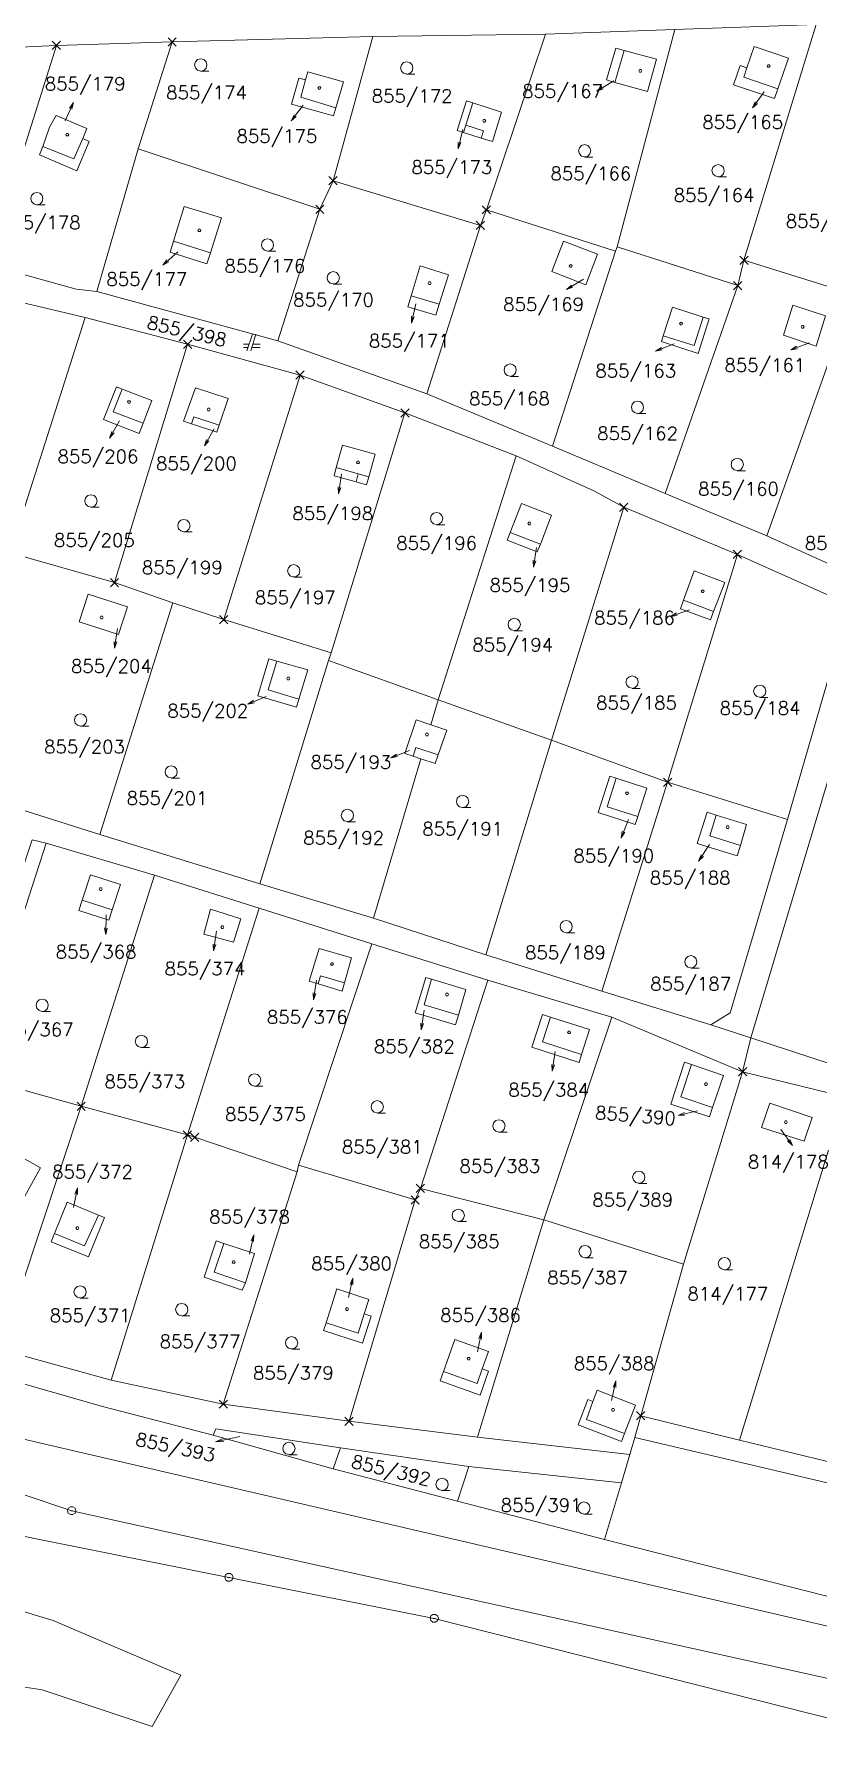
# Model space of a CAD drawing. Extents: x -443817 to 3, y -1171930 to -442383.
# Drawn here: x -441755.4 to -441660.9, y -1171793.8 to -1171588.7 of the extents above; entities that cross this region are included whole.
import ezdxf
from ezdxf.enums import TextEntityAlignment as Align

# ---------------------------------------------------------------- set-up
doc = ezdxf.new("R2010")
doc.units = 0
doc.header["$LTSCALE"] = 0.5
doc.header["$PDMODE"] = 3
doc.header["$PDSIZE"] = 0.5
for name, color, linetype, lineweight in [('KLADPAR', 7, 'Continuous', 0), ('ZAPPAR', 7, 'Continuous', 0), ('ZNACKY', 7, 'Continuous', 0)]:
    doc.layers.add(name, color=color, linetype=linetype, lineweight=lineweight)
doc.styles.add('ROMANS', font='romans.shx', dxfattribs={"height": 0.2})

# ---------------------------------------------------------------- blocks, each defined once
blk = doc.blocks.new('$5')
at = {"color": 0}
blk.add_line((-0.12, 0), (0.12, 0), dxfattribs=at)
at = {"color": 0, "flags": 128}
blk.add_lwpolyline([(0.15, 0.48), (0.4, 0.3), (0.5, 0.01), (0.4, -0.28), (0.15, -0.46), (-0.16, -0.46), (-0.41, -0.28), (-0.51, 0.01), (-0.41, 0.3), (-0.16, 0.48), (0.15, 0.48)], dxfattribs=at)
blk = doc.blocks.new('$30')
at = {"color": 0, "flags": 128}
blk.add_lwpolyline([(0, 0), (-0.38, 0.1), (-0.65, 0.37), (-0.75, 0.74), (-0.65, 1.11), (-0.38, 1.38), (-0.01, 1.48), (0.36, 1.38), (0.63, 1.11), (0.73, 0.73), (0.63, 0.35), (0.36, 0.08), (-0.02, -0.02), (0.98, -0.02)], dxfattribs=at)
blk = doc.blocks.new('$489')
at = {"color": 0}
blk.add_line((-0.2, 2), (0, 3), dxfattribs=at)
at = {"color": 0, "flags": 128}
blk.add_lwpolyline([(0, 0), (0, 3), (0.2, 2)], dxfattribs=at)
blk = doc.blocks.new('$45')
at = {"color": 0, "flags": 128}
blk.add_lwpolyline([(0.09, 0.15), (0.18, 0), (0.09, -0.15), (-0.09, -0.15), (-0.18, 0), (-0.09, 0.15), (0.09, 0.15)], dxfattribs=at)
blk = doc.blocks.new('$432')
at = {"color": 0}
for p, q in [((-0.32, 0.8), (-1, 0.8)), ((-1, 0.4), (-0.46, 0.4)), ((0.1, 2), (-0.6, 0)), ((-0.1, 0), (0.5, 2)), ((0.02, 0.4), (1, 0.4)), ((1, 0.8), (0.14, 0.8))]:
    blk.add_line(p, q, dxfattribs=at)

msp = doc.modelspace()

# ---------------------------------------------------------------- linework, layer by layer
at = {"layer": 'KLADPAR', "color": 7, "linetype": 'Continuous', "flags": 128}
for points in [[(-441678.19, -1171588.13), (-441693.78, -1171588.69), (-441714.59, -1171588.98), (-441738.79, -1171589.63), (-441752.74, -1171590.05), (-441765.02, -1171590.6), (-441770.95, -1171591.36), (-441801.93, -1171596.76), (-441815.35, -1171598.91), (-441823.22, -1171599.63), (-441823.41, -1171600.53), (-441829.9, -1171602.45), (-441846.39, -1171599.61), (-441855.25, -1171599.82), (-441864.28, -1171600.67), (-441883.27, -1171602.44), (-441892.35, -1171603.64), (-441913.75, -1171604.96), (-441913.62, -1171605.86), (-441929.06, -1171602.81)], [(-441468.28, -1171872.9), (-441495.58, -1171862.69), (-441530.71, -1171840.06), (-441536.4, -1171835.19), (-441560.65, -1171814.44), (-441591.09, -1171805.48), (-441627.31, -1171799.61), (-441631.44, -1171798.6), (-441657.95, -1171792.09), (-441707.19, -1171779.61), (-441731.94, -1171774.67), (-441769.82, -1171767.11), (-441797.82, -1171756.9), (-441862.31, -1171737.6), (-441936.68, -1171711.78), (-441953.18, -1171698.93), (-441992.05, -1171680.94), (-442042.77, -1171656.03), (-442067.4, -1171644.19), (-442104.54, -1171626.32), (-442132.37, -1171613.52), (-442138.26, -1171610.29), (-442142.88, -1171613), (-442158.04, -1171605.03)], [(-441761.09, -1171616.43), (-441750.38, -1171619.42), (-441747.86, -1171619.72), (-441726.07, -1171625.66), (-441726.07, -1171625.66), (-441708.1, -1171632.02), (-441692.95, -1171638.33), (-441679.37, -1171644.03), (-441667.12, -1171649.15), (-441652.89, -1171655.56)], [(-441659.16, -1171656.55), (-441670.65, -1171651.38), (-441684.36, -1171645.7), (-441687.96, -1171643.72), (-441697.31, -1171639.5), (-441710.73, -1171634.33), (-441723.38, -1171629.78), (-441736.93, -1171626.06), (-441749.28, -1171622.83), (-441762.01, -1171619.83)], [(-441654.76, -1171662.06), (-441669.03, -1171709.66), (-441673.87, -1171708.08), (-441671.54, -1171706.63), (-441664.63, -1171683.34), (-441657.77, -1171659.74)], [(-441766.97, -1171678.99), (-441747.5, -1171685.15), (-441728.24, -1171691.07), (-441714.53, -1171695.21), (-441700.98, -1171699.63), (-441686.98, -1171704.02), (-441673.87, -1171708.08), (-441669.03, -1171709.66), (-441670.03, -1171713.74), (-441685.8, -1171707.17), (-441700.76, -1171702.68), (-441714.71, -1171698.31), (-441728.32, -1171694.01), (-441740.93, -1171690.03), (-441753.98, -1171686.18), (-441755.68, -1171685.78)], [(-441924.85, -1171696.03), (-441884.01, -1171717.09), (-441839.33, -1171726.05), (-441829.85, -1171728.3), (-441813.31, -1171733.43), (-441805.25, -1171736.01), (-441799.63, -1171737.81), (-441759.97, -1171750.44), (-441747.18, -1171754.06), (-441733.83, -1171757.55), (-441719.38, -1171761.59), (-441704.38, -1171765.49), (-441686.68, -1171770.11), (-441666.68, -1171775.2), (-441635.07, -1171783.23)], [(-441657.72, -1171716.74), (-441670.03, -1171713.74), (-441669.03, -1171709.66), (-441656.9, -1171713.64)], [(-441936.68, -1171711.78), (-441862.31, -1171737.6), (-441797.82, -1171756.9), (-441769.82, -1171767.11), (-441731.94, -1171774.67), (-441707.19, -1171779.61), (-441657.95, -1171792.09), (-441631.44, -1171798.6), (-441623, -1171804.83), (-441567.43, -1171823.83), (-441536.4, -1171835.19), (-441536.4, -1171835.19), (-441530.71, -1171840.06), (-441495.58, -1171862.69), (-441468.28, -1171872.9)], [(-441759.5, -1171747.22), (-441746.16, -1171750.91), (-441732.63, -1171753.8), (-441717.47, -1171755.85), (-441701.98, -1171757.79), (-441683.61, -1171759.87), (-441684.64, -1171763.26), (-441703.05, -1171761.3), (-441718.5, -1171759.07), (-441733.51, -1171756.78), (-441733.83, -1171757.55), (-441747.18, -1171754.06), (-441759.97, -1171750.44)], [(-441618.16, -1171773.15), (-441666.11, -1171761.81), (-441683.03, -1171757.8), (-441682.3, -1171755.2), (-441670.39, -1171758.12), (-441658.47, -1171761.04)], [(-441666.68, -1171775.2), (-441686.68, -1171770.11), (-441685.24, -1171765.28), (-441684.64, -1171763.26), (-441683.61, -1171759.87), (-441683.03, -1171757.8)], [(-441683.03, -1171757.8), (-441666.11, -1171761.81), (-441618.16, -1171773.15), (-441585.57, -1171779.21), (-441587.75, -1171786.53), (-441588.57, -1171789.37), (-441591, -1171791.54), (-441635.07, -1171783.23), (-441666.68, -1171775.2)]]:
    msp.add_lwpolyline(points, dxfattribs=at)
for points in [[(-441678.19, -1171588.13), (-441685.15, -1171614.32), (-441685.36, -1171614.84), (-441700.91, -1171609.86), (-441693.78, -1171588.69), (-441678.19, -1171588.13)], [(-441661.17, -1171587.52), (-441669.88, -1171615.94), (-441670.61, -1171618.99), (-441685.15, -1171614.32), (-441678.19, -1171588.13), (-441661.17, -1171587.52)], [(-441646.81, -1171587.43), (-441650.27, -1171598.3), (-441656.76, -1171620.02), (-441669.88, -1171615.94), (-441661.17, -1171587.52), (-441646.81, -1171587.43)], [(-441752.74, -1171590.05), (-441761.09, -1171616.43), (-441776.47, -1171610.99), (-441770.95, -1171591.36), (-441765.02, -1171590.6), (-441752.74, -1171590.05)], [(-441738.79, -1171589.63), (-441742.88, -1171602.51), (-441747.86, -1171619.72), (-441750.38, -1171619.42), (-441761.09, -1171616.43), (-441752.74, -1171590.05), (-441738.79, -1171589.63)], [(-441719.4, -1171606.35), (-441720.99, -1171609.8), (-441742.88, -1171602.51), (-441738.79, -1171589.63), (-441714.59, -1171588.98), (-441719.4, -1171606.35)], [(-441700.91, -1171609.86), (-441701.64, -1171611.74), (-441719.4, -1171606.35), (-441714.59, -1171588.98), (-441693.78, -1171588.69), (-441700.91, -1171609.86)], [(-441681.5, -1171595.6), (-441680.4, -1171591.69), (-441684.32, -1171590.66), (-441685.33, -1171590.37), (-441686.45, -1171594.2), (-441685.45, -1171594.5), (-441681.5, -1171595.6)], [(-441680.4, -1171591.69), (-441681.5, -1171595.6), (-441685.45, -1171594.5), (-441686.45, -1171594.2), (-441685.33, -1171590.37), (-441684.32, -1171590.66), (-441680.4, -1171591.69)], [(-441666.18, -1171596.46), (-441665.78, -1171595.27), (-441664.49, -1171591.58), (-441668.64, -1171590.17), (-441669.51, -1171592.75), (-441670.34, -1171592.47), (-441671.12, -1171594.81), (-441666.18, -1171596.46)], [(-441665.78, -1171595.27), (-441666.18, -1171596.46), (-441671.12, -1171594.81), (-441670.34, -1171592.47), (-441669.51, -1171592.75), (-441668.64, -1171590.17), (-441664.49, -1171591.58), (-441665.78, -1171595.27)], [(-441719.33, -1171598.52), (-441719.06, -1171597.56), (-441718.13, -1171594.44), (-441722.43, -1171593.24), (-441722.7, -1171594.2), (-441723.52, -1171593.98), (-441724.39, -1171597.11), (-441719.33, -1171598.52)], [(-441719.06, -1171597.56), (-441719.33, -1171598.52), (-441724.39, -1171597.11), (-441723.52, -1171593.98), (-441722.7, -1171594.2), (-441722.43, -1171593.24), (-441718.13, -1171594.44), (-441719.06, -1171597.56)], [(-441748.78, -1171601.61), (-441749.57, -1171601.28), (-441749.06, -1171600.07), (-441752.79, -1171598.5), (-441753.58, -1171599.89), (-441754.36, -1171602.23), (-441754.8, -1171603.25), (-441750.27, -1171605.16), (-441748.78, -1171601.61)], [(-441749.57, -1171601.28), (-441748.78, -1171601.61), (-441750.27, -1171605.16), (-441754.8, -1171603.25), (-441754.36, -1171602.23), (-441753.58, -1171599.89), (-441752.79, -1171598.5), (-441749.06, -1171600.07), (-441749.57, -1171601.28)], [(-441701.53, -1171601.21), (-441700.18, -1171601.63), (-441699.08, -1171598.1), (-441702.54, -1171596.97), (-441703.31, -1171596.73), (-441704.43, -1171600.3), (-441703.66, -1171600.54), (-441701.53, -1171601.21)], [(-441700.18, -1171601.63), (-441701.53, -1171601.21), (-441703.66, -1171600.54), (-441704.43, -1171600.3), (-441703.31, -1171596.73), (-441702.54, -1171596.97), (-441699.08, -1171598.1), (-441700.18, -1171601.63)], [(-441701.64, -1171611.74), (-441708.1, -1171632.02), (-441726.07, -1171625.66), (-441720.99, -1171609.8), (-441719.4, -1171606.35), (-441701.64, -1171611.74)], [(-441734.61, -1171616.38), (-441734.17, -1171615.03), (-441732.84, -1171610.84), (-441737.33, -1171609.47), (-441738.61, -1171613.62), (-441739.05, -1171614.97), (-441734.61, -1171616.38)], [(-441734.17, -1171615.03), (-441734.61, -1171616.38), (-441739.05, -1171614.97), (-441738.61, -1171613.62), (-441737.33, -1171609.47), (-441732.84, -1171610.84), (-441734.17, -1171615.03)], [(-441700.91, -1171609.86), (-441685.36, -1171614.84), (-441692.95, -1171638.33), (-441708.1, -1171632.02), (-441701.64, -1171611.74), (-441700.91, -1171609.86)], [(-441670.61, -1171618.99), (-441679.37, -1171644.03), (-441692.95, -1171638.33), (-441685.36, -1171614.84), (-441685.15, -1171614.32), (-441670.61, -1171618.99)], [(-441706.62, -1171621.24), (-441705.49, -1171617.68), (-441708.88, -1171616.63), (-441710, -1171620.24), (-441710.38, -1171621.54), (-441707, -1171622.54), (-441706.62, -1171621.24)], [(-441705.49, -1171617.68), (-441706.62, -1171621.24), (-441707, -1171622.54), (-441710.38, -1171621.54), (-441710, -1171620.24), (-441708.88, -1171616.63), (-441705.49, -1171617.68)], [(-441669.88, -1171615.94), (-441656.76, -1171620.02), (-441667.12, -1171649.15), (-441679.37, -1171644.03), (-441670.61, -1171618.99), (-441669.88, -1171615.94)], [(-441757.72, -1171649.28), (-441758.33, -1171651.18), (-441771.08, -1171647.9), (-441762.01, -1171619.83), (-441749.28, -1171622.83), (-441757.72, -1171649.28)], [(-441736.93, -1171626.06), (-441745.74, -1171654.79), (-441758.33, -1171651.18), (-441757.72, -1171649.28), (-441749.28, -1171622.83), (-441736.93, -1171626.06)], [(-441675.4, -1171627.16), (-441674.07, -1171623.01), (-441674.79, -1171622.79), (-441678.5, -1171621.6), (-441679.59, -1171625.03), (-441679.82, -1171625.74), (-441675.4, -1171627.16)], [(-441674.07, -1171623.01), (-441675.4, -1171627.16), (-441679.82, -1171625.74), (-441679.59, -1171625.03), (-441678.5, -1171621.6), (-441674.79, -1171622.79), (-441674.07, -1171623.01)], [(-441723.38, -1171629.78), (-441732.58, -1171659.24), (-441738.71, -1171657.24), (-441745.74, -1171654.79), (-441736.93, -1171626.06), (-441723.38, -1171629.78)], [(-441742.76, -1171636.8), (-441742.29, -1171635.58), (-441741.23, -1171632.82), (-441744.81, -1171631.46), (-441745.51, -1171631.18), (-441747.05, -1171635.12), (-441742.76, -1171636.8)], [(-441742.29, -1171635.58), (-441742.76, -1171636.8), (-441747.05, -1171635.12), (-441745.51, -1171631.18), (-441744.81, -1171631.46), (-441741.23, -1171632.82), (-441742.29, -1171635.58)], [(-441733.4, -1171636.67), (-441733.12, -1171635.83), (-441732.03, -1171632.58), (-441735.97, -1171631.33), (-441737.41, -1171635.32), (-441736.45, -1171635.64), (-441733.4, -1171636.67)], [(-441733.12, -1171635.83), (-441733.4, -1171636.67), (-441736.45, -1171635.64), (-441737.41, -1171635.32), (-441735.97, -1171631.33), (-441732.03, -1171632.58), (-441733.12, -1171635.83)], [(-441706.71, -1171668.92), (-441719.95, -1171664.18), (-441719.64, -1171663.24), (-441710.73, -1171634.33), (-441697.31, -1171639.5), (-441706.71, -1171668.92)], [(-441715.09, -1171642.03), (-441714.33, -1171639.32), (-441718.25, -1171638.22), (-441719.01, -1171640.93), (-441719.28, -1171641.9), (-441716.62, -1171642.64), (-441715.36, -1171642.99), (-441715.09, -1171642.03)], [(-441714.33, -1171639.32), (-441715.09, -1171642.03), (-441715.36, -1171642.99), (-441716.62, -1171642.64), (-441719.28, -1171641.9), (-441719.01, -1171640.93), (-441718.25, -1171638.22), (-441714.33, -1171639.32)], [(-441684.36, -1171645.7), (-441693.07, -1171673.77), (-441706.71, -1171668.92), (-441697.31, -1171639.5), (-441687.96, -1171643.72), (-441684.36, -1171645.7)], [(-441694.78, -1171651.09), (-441694.41, -1171650.15), (-441693.06, -1171646.67), (-441696.7, -1171645.26), (-441698.03, -1171648.74), (-441698.4, -1171649.68), (-441694.78, -1171651.09)], [(-441694.41, -1171650.15), (-441694.78, -1171651.09), (-441698.4, -1171649.68), (-441698.03, -1171648.74), (-441696.7, -1171645.26), (-441693.06, -1171646.67), (-441694.41, -1171650.15)], [(-441745.74, -1171654.79), (-441738.71, -1171657.24), (-441747.5, -1171685.15), (-441766.97, -1171678.99), (-441758.33, -1171651.18), (-441745.74, -1171654.79)], [(-441679.08, -1171678.85), (-441670.65, -1171651.38), (-441659.16, -1171656.55), (-441657.77, -1171659.74), (-441664.63, -1171683.34), (-441679.08, -1171678.85)], [(-441673.52, -1171658.26), (-441672.18, -1171654.76), (-441675.85, -1171653.37), (-441677.16, -1171656.92), (-441677.53, -1171657.93), (-441673.89, -1171659.27), (-441673.52, -1171658.26)], [(-441672.18, -1171654.76), (-441673.52, -1171658.26), (-441673.89, -1171659.27), (-441677.53, -1171657.93), (-441677.16, -1171656.92), (-441675.85, -1171653.37), (-441672.18, -1171654.76)], [(-441732.58, -1171659.24), (-441719.64, -1171663.24), (-441719.95, -1171664.18), (-441728.24, -1171691.07), (-441747.5, -1171685.15), (-441738.71, -1171657.24), (-441732.58, -1171659.24)], [(-441640.78, -1171664.67), (-441656.9, -1171713.64), (-441669.03, -1171709.66), (-441654.76, -1171662.06), (-441653.74, -1171658.67), (-441640.78, -1171664.67)], [(-441723.52, -1171668.84), (-441722.42, -1171665.3), (-441726.18, -1171664.26), (-441727.14, -1171663.98), (-441728.46, -1171668.43), (-441723.81, -1171669.81), (-441723.52, -1171668.84)], [(-441722.42, -1171665.3), (-441723.52, -1171668.84), (-441723.81, -1171669.81), (-441728.46, -1171668.43), (-441727.14, -1171663.98), (-441726.18, -1171664.26), (-441722.42, -1171665.3)], [(-441706.71, -1171668.92), (-441707.6, -1171671.92), (-441709.36, -1171671.32), (-441710.75, -1171675.39), (-441709.75, -1171675.72), (-441708.82, -1171676.02), (-441714.53, -1171695.21), (-441728.24, -1171691.07), (-441719.95, -1171664.18), (-441706.71, -1171668.92)], [(-441693.07, -1171673.77), (-441700.98, -1171699.63), (-441714.53, -1171695.21), (-441708.82, -1171676.02), (-441707.08, -1171676.58), (-441706.71, -1171675.54), (-441705.67, -1171672.58), (-441707.6, -1171671.92), (-441706.71, -1171668.92), (-441693.07, -1171673.77)], [(-441707.6, -1171671.92), (-441705.67, -1171672.58), (-441706.71, -1171675.54), (-441707.08, -1171676.58), (-441708.82, -1171676.02), (-441709.75, -1171675.72), (-441710.75, -1171675.39), (-441709.36, -1171671.32), (-441707.6, -1171671.92)], [(-441682.98, -1171683.93), (-441682.67, -1171682.97), (-441681.57, -1171679.56), (-441685.28, -1171678.37), (-441686.04, -1171678.13), (-441687.45, -1171682.5), (-441682.98, -1171683.93)], [(-441682.67, -1171682.97), (-441682.98, -1171683.93), (-441687.45, -1171682.5), (-441686.04, -1171678.13), (-441685.28, -1171678.37), (-441681.57, -1171679.56), (-441682.67, -1171682.97)], [(-441679.08, -1171678.85), (-441664.63, -1171683.34), (-441671.54, -1171706.63), (-441673.87, -1171708.08), (-441686.98, -1171704.02), (-441679.08, -1171678.85)], [(-441670.7, -1171687.73), (-441670.3, -1171686.48), (-441669.56, -1171683.93), (-441673.2, -1171682.82), (-441674.3, -1171682.47), (-441675.49, -1171686.21), (-441670.7, -1171687.73)], [(-441670.3, -1171686.48), (-441670.7, -1171687.73), (-441675.49, -1171686.21), (-441674.3, -1171682.47), (-441673.2, -1171682.82), (-441669.56, -1171683.93), (-441670.3, -1171686.48)], [(-441764.93, -1171713.6), (-441755.68, -1171685.78), (-441753.98, -1171686.18), (-441763.06, -1171714.19), (-441772.11, -1171743.18), (-441774.71, -1171742.33), (-441764.93, -1171713.6)], [(-441746.02, -1171694.23), (-441746.42, -1171695.48), (-441750.02, -1171694.32), (-441749.62, -1171693.07), (-441748.64, -1171690), (-441745.03, -1171691.16), (-441746.02, -1171694.23)], [(-441746.42, -1171695.48), (-441746.02, -1171694.23), (-441745.03, -1171691.16), (-441748.64, -1171690), (-441749.62, -1171693.07), (-441750.02, -1171694.32), (-441746.42, -1171695.48)], [(-441736.96, -1171721.34), (-441728.32, -1171694.01), (-441714.71, -1171698.31), (-441723.55, -1171725.01), (-441723.71, -1171725.8), (-441736.06, -1171721.64), (-441736.96, -1171721.34)], [(-441709.5, -1171729.18), (-441723.55, -1171725.01), (-441714.71, -1171698.31), (-441700.76, -1171702.68), (-441708.86, -1171727.8), (-441709.5, -1171729.18)], [(-441718.02, -1171703.04), (-441717.17, -1171700), (-441721.08, -1171698.87), (-441722.27, -1171702.83), (-441721.19, -1171703.15), (-441718.3, -1171704.02), (-441718.02, -1171703.04)], [(-441717.17, -1171700), (-441718.02, -1171703.04), (-441718.3, -1171704.02), (-441721.19, -1171703.15), (-441722.27, -1171702.83), (-441721.08, -1171698.87), (-441717.17, -1171700)], [(-441704.63, -1171708.07), (-441704.29, -1171706.9), (-441703.38, -1171703.83), (-441707.54, -1171702.57), (-441708.22, -1171702.37), (-441709.48, -1171706.63), (-441704.63, -1171708.07)], [(-441704.29, -1171706.9), (-441704.63, -1171708.07), (-441709.48, -1171706.63), (-441708.22, -1171702.37), (-441707.54, -1171702.57), (-441703.38, -1171703.83), (-441704.29, -1171706.9)], [(-441689.74, -1171712.61), (-441689.44, -1171711.66), (-441688.47, -1171708.66), (-441693.18, -1171707.14), (-441694.16, -1171706.82), (-441695.44, -1171710.77), (-441689.74, -1171712.61)], [(-441689.44, -1171711.66), (-441689.74, -1171712.61), (-441695.44, -1171710.77), (-441694.16, -1171706.82), (-441693.18, -1171707.14), (-441688.47, -1171708.66), (-441689.44, -1171711.66)], [(-441673.67, -1171718.03), (-441672.32, -1171714.17), (-441676.19, -1171712.86), (-441677.04, -1171712.58), (-441678.7, -1171717.63), (-441674.04, -1171719.17), (-441673.67, -1171718.03)], [(-441672.32, -1171714.17), (-441673.67, -1171718.03), (-441674.04, -1171719.17), (-441678.7, -1171717.63), (-441677.04, -1171712.58), (-441676.19, -1171712.86), (-441672.32, -1171714.17)], [(-441657.72, -1171716.74), (-441670.39, -1171758.12), (-441682.3, -1171755.2), (-441677.16, -1171736.91), (-441670.03, -1171713.74), (-441657.72, -1171716.74)], [(-441736.06, -1171721.64), (-441723.71, -1171725.8), (-441732.63, -1171753.8), (-441746.16, -1171750.91), (-441736.96, -1171721.34), (-441736.06, -1171721.64)], [(-441756.34, -1171728.36), (-441754.65, -1171725.3), (-441757.8, -1171723.56), (-441759.05, -1171725.83), (-441759.49, -1171726.62), (-441758.53, -1171727.15), (-441759.54, -1171728.99), (-441757.35, -1171730.2), (-441756.34, -1171728.36)], [(-441754.65, -1171725.3), (-441756.34, -1171728.36), (-441757.35, -1171730.2), (-441759.54, -1171728.99), (-441758.53, -1171727.15), (-441759.49, -1171726.62), (-441759.05, -1171725.83), (-441757.8, -1171723.56), (-441754.65, -1171725.3)], [(-441732.63, -1171753.8), (-441723.71, -1171725.8), (-441723.55, -1171725.01), (-441709.5, -1171729.18), (-441717.47, -1171755.85), (-441732.63, -1171753.8)], [(-441748.87, -1171736.06), (-441746.93, -1171731.31), (-441747.66, -1171731.01), (-441751.45, -1171729.46), (-441752.98, -1171733.21), (-441753.39, -1171734.22), (-441748.87, -1171736.06)], [(-441746.93, -1171731.31), (-441748.87, -1171736.06), (-441753.39, -1171734.22), (-441752.98, -1171733.21), (-441751.45, -1171729.46), (-441747.66, -1171731.01), (-441746.93, -1171731.31)], [(-441717.47, -1171755.85), (-441709.5, -1171729.18), (-441708.86, -1171727.8), (-441693.97, -1171731.57), (-441701.98, -1171757.79), (-441717.47, -1171755.85)], [(-441682.3, -1171755.2), (-441683.03, -1171757.8), (-441683.61, -1171759.87), (-441701.98, -1171757.79), (-441693.97, -1171731.57), (-441677.16, -1171736.91), (-441682.3, -1171755.2)], [(-441729.97, -1171739.18), (-441728.88, -1171735.64), (-441732.57, -1171734.42), (-441733.47, -1171734.13), (-441734.93, -1171738.51), (-441730.34, -1171740.04), (-441729.97, -1171739.18)], [(-441728.88, -1171735.64), (-441729.97, -1171739.18), (-441730.34, -1171740.04), (-441734.93, -1171738.51), (-441733.47, -1171734.13), (-441732.57, -1171734.42), (-441728.88, -1171735.64)], [(-441715.64, -1171742.93), (-441715.08, -1171741.19), (-441718.95, -1171739.89), (-441720.24, -1171743.99), (-441720.54, -1171744.93), (-441715.84, -1171746.45), (-441714.8, -1171743.2), (-441715.64, -1171742.93)], [(-441715.08, -1171741.19), (-441715.64, -1171742.93), (-441714.8, -1171743.2), (-441715.84, -1171746.45), (-441720.54, -1171744.93), (-441720.24, -1171743.99), (-441718.95, -1171739.89), (-441715.08, -1171741.19)], [(-441700.65, -1171749.83), (-441701.41, -1171749.56), (-441700.67, -1171747.46), (-441704.72, -1171746.02), (-441706.08, -1171749.85), (-441706.49, -1171750.99), (-441701.68, -1171752.7), (-441700.65, -1171749.83)], [(-441701.41, -1171749.56), (-441700.65, -1171749.83), (-441701.68, -1171752.7), (-441706.49, -1171750.99), (-441706.08, -1171749.85), (-441704.72, -1171746.02), (-441700.67, -1171747.46), (-441701.41, -1171749.56)], [(-441788.93, -1171764.93), (-441812.64, -1171754.16), (-441824.27, -1171752.01), (-441825.58, -1171755.64), (-441822.38, -1171760.89), (-441794.16, -1171777.05), (-441767.55, -1171786.2), (-441754.46, -1171788.22), (-441741.22, -1171792.66), (-441737.73, -1171786.47), (-441753.15, -1171779.88), (-441773.36, -1171773.82), (-441788.93, -1171764.93)], [(-441812.64, -1171754.16), (-441788.93, -1171764.93), (-441773.36, -1171773.82), (-441753.15, -1171779.88), (-441737.73, -1171786.47), (-441741.22, -1171792.66), (-441754.46, -1171788.22), (-441767.55, -1171786.2), (-441794.16, -1171777.05), (-441822.38, -1171760.89), (-441825.58, -1171755.64), (-441824.27, -1171752.01), (-441812.64, -1171754.16)], [(-441684.63, -1171758.28), (-441684.26, -1171757.33), (-441682.94, -1171753.9), (-441687.56, -1171752.13), (-441688.07, -1171753.46), (-441688.69, -1171753.23), (-441689.86, -1171756.27), (-441684.63, -1171758.28)], [(-441684.26, -1171757.33), (-441684.63, -1171758.28), (-441689.86, -1171756.27), (-441688.69, -1171753.23), (-441688.07, -1171753.46), (-441687.56, -1171752.13), (-441682.94, -1171753.9), (-441684.26, -1171757.33)], [(-441684.64, -1171763.26), (-441685.24, -1171765.28), (-441686.68, -1171770.11), (-441704.38, -1171765.49), (-441703.05, -1171761.3), (-441684.64, -1171763.26)]]:
    msp.add_lwpolyline(points, close=True, dxfattribs=at)
at = {"layer": 'KLADPAR', "color": 7, "linetype": 'Continuous'}
for p in [(-441752.74, -1171590.05), (-441738.79, -1171589.63), (-441719.4, -1171606.35), (-441720.99, -1171609.8), (-441700.91, -1171609.86), (-441700.91, -1171609.86), (-441701.64, -1171611.74), (-441669.88, -1171615.94), (-441670.61, -1171618.99), (-441736.93, -1171626.06), (-441723.38, -1171629.78), (-441710.73, -1171634.33), (-441684.36, -1171645.7), (-441670.65, -1171651.38), (-441745.74, -1171654.79), (-441732.58, -1171659.24), (-441679.08, -1171678.85), (-441679.08, -1171678.85), (-441670.03, -1171713.74), (-441749.76, -1171717.9), (-441736.96, -1171721.34), (-441736.96, -1171721.34), (-441736.06, -1171721.64), (-441708.86, -1171727.8), (-441709.5, -1171729.18), (-441732.63, -1171753.8), (-441717.47, -1171755.85), (-441682.3, -1171755.2)]:
    msp.add_point(p, dxfattribs=at)
for points in [[(-441720.99, -1171609.8), (-441726.07, -1171625.66), (-441747.86, -1171619.72), (-441742.88, -1171602.51)], [(-441693.04, -1171617.31), (-441688.93, -1171618.89), (-441687.52, -1171615.2), (-441691.62, -1171613.63)], [(-441688.93, -1171618.89), (-441693.04, -1171617.31), (-441691.62, -1171613.63), (-441687.52, -1171615.2)], [(-441643.42, -1171624.21), (-441652.89, -1171655.56), (-441667.12, -1171649.15), (-441656.76, -1171620.02)], [(-441665.12, -1171624.95), (-441661.16, -1171626.3), (-441660.05, -1171622.63), (-441663.96, -1171621.37)], [(-441661.16, -1171626.3), (-441665.12, -1171624.95), (-441663.96, -1171621.37), (-441660.05, -1171622.63)], [(-441710.73, -1171634.33), (-441719.64, -1171663.24), (-441732.58, -1171659.24), (-441723.38, -1171629.78)], [(-441670.65, -1171651.38), (-441679.08, -1171678.85), (-441693.07, -1171673.77), (-441684.36, -1171645.7)], [(-441750.01, -1171659.53), (-441745.26, -1171661.06), (-441744.17, -1171657.69), (-441748.92, -1171656.16)], [(-441745.26, -1171661.06), (-441750.01, -1171659.53), (-441748.92, -1171656.16), (-441744.17, -1171657.69)], [(-441679.08, -1171678.85), (-441686.98, -1171704.02), (-441700.98, -1171699.63), (-441693.07, -1171673.77)], [(-441749.76, -1171717.9), (-441763.06, -1171714.19), (-441753.98, -1171686.18), (-441740.93, -1171690.03)], [(-441736.96, -1171721.34), (-441749.76, -1171717.9), (-441740.93, -1171690.03), (-441728.32, -1171694.01)], [(-441734.97, -1171697.14), (-441731.39, -1171698.12), (-441730.51, -1171695.31), (-441734.16, -1171694.16)], [(-441731.39, -1171698.12), (-441734.97, -1171697.14), (-441734.16, -1171694.16), (-441730.51, -1171695.31)], [(-441708.86, -1171727.8), (-441700.76, -1171702.68), (-441685.8, -1171707.17), (-441693.97, -1171731.57)], [(-441670.03, -1171713.74), (-441677.16, -1171736.91), (-441693.97, -1171731.57), (-441685.8, -1171707.17)], [(-441763.06, -1171714.19), (-441749.76, -1171717.9), (-441759.5, -1171747.22), (-441772.11, -1171743.18)], [(-441658.47, -1171761.04), (-441670.39, -1171758.12), (-441657.72, -1171716.74), (-441645.54, -1171720.36)], [(-441667.76, -1171720.44), (-441662.61, -1171722.1), (-441661.64, -1171719.24), (-441666.74, -1171717.52)], [(-441662.61, -1171722.1), (-441667.76, -1171720.44), (-441666.74, -1171717.52), (-441661.64, -1171719.24)], [(-441759.5, -1171747.22), (-441749.76, -1171717.9), (-441736.96, -1171721.34), (-441746.16, -1171750.91)], [(-441718.5, -1171759.07), (-441719.38, -1171761.59), (-441733.83, -1171757.55), (-441733.51, -1171756.78)], [(-441704.38, -1171765.49), (-441719.38, -1171761.59), (-441718.5, -1171759.07), (-441703.05, -1171761.3)]]:
    msp.add_3dface(points, dxfattribs=at)
at = {"layer": 'ZAPPAR', "color": 7, "linetype": 'Continuous'}
for p, q in [((-441684.32, -1171590.66), (-441685.45, -1171594.5)), ((-441702.54, -1171596.97), (-441703.38, -1171599.67)), ((-441738.61, -1171613.62), (-441734.17, -1171615.03)), ((-441710, -1171620.24), (-441706.62, -1171621.24)), ((-441719.01, -1171640.93), (-441716.35, -1171641.67)), ((-441698.03, -1171648.74), (-441694.41, -1171650.15)), ((-441677.16, -1171656.92), (-441673.52, -1171658.26)), ((-441749.62, -1171693.07), (-441746.02, -1171694.23))]:
    msp.add_line(p, q, dxfattribs=at)
at = {"layer": 'ZAPPAR', "color": 7, "linetype": 'Continuous', "flags": 128}
for points in [[(-442211.37, -1171574.45), (-442120.64, -1171615.96), (-442030.4, -1171659.24), (-441933.05, -1171705.96), (-441887.38, -1171725.05), (-441846.45, -1171737.34), (-441769.38, -1171760.48), (-441750.9, -1171766.65), (-441593.03, -1171801.64), (-441581.59, -1171803.58), (-441562.41, -1171811.2), (-441528.02, -1171837.5), (-441509.81, -1171850.25), (-441494.58, -1171860.52), (-441471.87, -1171870.33), (-441405.73, -1171889.9), (-441391.62, -1171891.92), (-441372.74, -1171891.25), (-441360.33, -1171887.5), (-441346.04, -1171881.11), (-441309.23, -1171861.93), (-441297.32, -1171854.86)], [(-442175.21, -1171584.78), (-441979.24, -1171678.4), (-441931.3, -1171701.52), (-441885.82, -1171720.05), (-441794.68, -1171746.1), (-441766.41, -1171755.77), (-441566.85, -1171802.15), (-441525.63, -1171832.72), (-441492.3, -1171854.65), (-441461.05, -1171868.23), (-441405.12, -1171884.54), (-441390.43, -1171886.5), (-441375.04, -1171884.85), (-441362.59, -1171882.24), (-441350.78, -1171877.34), (-441312.74, -1171856.22), (-441294.12, -1171847.63)], [(-441722.7, -1171594.2), (-441723.29, -1171596.3), (-441719.06, -1171597.56)], [(-441669.51, -1171592.75), (-441669.89, -1171593.89), (-441665.78, -1171595.27)], [(-441703.66, -1171600.54), (-441703.38, -1171599.67), (-441701.26, -1171600.34), (-441701.53, -1171601.21)], [(-441754.36, -1171602.23), (-441750.64, -1171603.71), (-441749.57, -1171601.28)], [(-441679.59, -1171625.03), (-441675.88, -1171626.21), (-441674.79, -1171622.79)], [(-441744.81, -1171631.46), (-441745.92, -1171634.19), (-441742.29, -1171635.58)], [(-441736.45, -1171635.64), (-441736.16, -1171634.8), (-441733.12, -1171635.83)], [(-441716.62, -1171642.64), (-441716.35, -1171641.67), (-441715.09, -1171642.03)], [(-441726.18, -1171664.26), (-441727.21, -1171667.71), (-441723.52, -1171668.84)], [(-441709.75, -1171675.72), (-441709.41, -1171674.67), (-441706.71, -1171675.54)], [(-441685.28, -1171678.37), (-441686.37, -1171681.79), (-441682.67, -1171682.97)], [(-441673.2, -1171682.82), (-441673.99, -1171685.31), (-441670.3, -1171686.48)], [(-441718.02, -1171703.04), (-441720.9, -1171702.17), (-441721.19, -1171703.15)], [(-441707.54, -1171702.57), (-441708.42, -1171705.68), (-441704.29, -1171706.9)], [(-441693.18, -1171707.14), (-441694.14, -1171710.14), (-441689.44, -1171711.66)], [(-441676.19, -1171712.86), (-441677.48, -1171716.77), (-441673.67, -1171718.03)], [(-441747.66, -1171731.01), (-441749.37, -1171734.7), (-441752.98, -1171733.21)], [(-441732.57, -1171734.42), (-441733.72, -1171737.91), (-441729.97, -1171739.18)], [(-441720.24, -1171743.99), (-441716.38, -1171745.25), (-441715.64, -1171742.93)], [(-441706.08, -1171749.85), (-441702.02, -1171751.31), (-441701.41, -1171749.56)], [(-441688.07, -1171753.46), (-441688.83, -1171755.66), (-441684.26, -1171757.33)]]:
    msp.add_lwpolyline(points, dxfattribs=at)

# ---------------------------------------------------------------- block references
at = {"layer": 'KLADPAR', "color": 7, "linetype": 'Continuous'}
for name, p in [('$30', (-441735.34, -1171593.13)), ('$30', (-441710.51, -1171593.5)), ('$45', (-441666.9, -1171592.53)), ('$45', (-441682.36, -1171593.1)), ('$45', (-441721.04, -1171595.17)), ('$45', (-441701.18, -1171599.13)), ('$45', (-441751.42, -1171600.81)), ('$30', (-441689.06, -1171603.48)), ('$30', (-441672.97, -1171605.88)), ('$30', (-441755.09, -1171609.24)), ('$45', (-441735.51, -1171612.34)), ('$30', (-441727.29, -1171614.83)), ('$45', (-441690.74, -1171616.63)), ('$30', (-441719.36, -1171618.79)), ('$45', (-441707.75, -1171618.7)), ('$432', (-441729.2, -1171626.86)), ('$45', (-441677.44, -1171623.58)), ('$45', (-441662.81, -1171623.96)), ('$30', (-441698.04, -1171629.91)), ('$45', (-441743.99, -1171633.02)), ('$30', (-441682.69, -1171634.4)), ('$45', (-441734.39, -1171633.92)), ('$45', (-441716.39, -1171640.3)), ('$30', (-441670.66, -1171641.28)), ('$30', (-441748.57, -1171645.68)), ('$30', (-441737.37, -1171648.66)), ('$30', (-441706.91, -1171647.8)), ('$45', (-441695.72, -1171647.66)), ('$30', (-441724.13, -1171654.1)), ('$45', (-441674.83, -1171655.83)), ('$45', (-441747.28, -1171658.99)), ('$30', (-441697.54, -1171660.56)), ('$45', (-441724.78, -1171666.35)), ('$30', (-441683.34, -1171667.51)), ('$30', (-441667.95, -1171668.61)), ('$30', (-441749.82, -1171672.08)), ('$45', (-441708.08, -1171673.09)), ('$30', (-441738.9, -1171678.33)), ('$30', (-441703.77, -1171681.89)), ('$45', (-441683.96, -1171680.18)), ('$30', (-441717.66, -1171683.58)), ('$45', (-441671.83, -1171684.26)), ('$45', (-441747.4, -1171691.74)), ('$45', (-441732.73, -1171696.31)), ('$30', (-441691.29, -1171696.98)), ('$45', (-441719.54, -1171700.76)), ('$30', (-441676.26, -1171701.22)), ('$30', (-441754.45, -1171706.46)), ('$45', (-441705.66, -1171704.42)), ('$30', (-441742.49, -1171710.81)), ('$45', (-441690.94, -1171708.99)), ('$30', (-441728.85, -1171715.46)), ('$45', (-441674.43, -1171715.23)), ('$30', (-441714.06, -1171718.7)), ('$30', (-441699.39, -1171721)), ('$45', (-441664.82, -1171719.82)), ('$30', (-441682.54, -1171727.18)), ('$30', (-441704.29, -1171731.78)), ('$45', (-441750.21, -1171732.58)), ('$30', (-441689.01, -1171736.15)), ('$45', (-441731.38, -1171736.67)), ('$30', (-441672.21, -1171737.6)), ('$30', (-441749.88, -1171741)), ('$30', (-441737.63, -1171743.14)), ('$45', (-441717.7, -1171742.34)), ('$30', (-441724.38, -1171747.14)), ('$45', (-441703.05, -1171748.31)), ('$45', (-441685.65, -1171754.48)), ('$30', (-441724.7, -1171759.87)), ('$30', (-441706.25, -1171764.2)), ('$30', (-441689.14, -1171767.05))]:
    msp.add_blockref(name, p, dxfattribs=at)
for p, xscale, yscale, rotation in [((-441685.54, -1171594.31), 0.8, 0.8, 121.524351), ((-441667.44, -1171595.64), 0.8, 0.8, 143.984295), ((-441751.67, -1171599.12), 0.8, 0.8, 335.976732), ((-441722.98, -1171597.23), 0.8, 0.8, 142.494603), ((-441703.77, -1171600.17), 0.8, 0.8, 166.501529), ((-441738.12, -1171614.94), 0.8, 0.8, 132.00947), ((-441689.21, -1171618.22), 0.8, 0.8, 121.524351), ((-441709.4, -1171621.17), 0.8, 0.8, 166.501529), ((-441678.27, -1171626.02), 0.8, 0.8, 110.976196), ((-441661.98, -1171625.88), 0.8, 0.8, 110.976196), ((-441745.13, -1171635.29), 0.8, 0.8, 150.000353), ((-441733.71, -1171636.24), 0.8, 0.8, 150.000353), ((-441718.36, -1171641.7), 0.8, 0.8, 170.970604), ((-441694.86, -1171650.54), 0.8, 0.8, 170.970604), ((-441676.45, -1171658.05), 0.7999999999999999, 0.7999999999999999, 109.549527), ((-441745.38, -1171660.33), 0.8, 0.8, 170.970604), ((-441727.45, -1171668.5), 0.8, 0.8, 112.52891), ((-441710.19, -1171675.03), 0.8, 0.8, 110.976196), ((-441683.77, -1171683.33), 0.8, 0.8, 157.511826), ((-441674.02, -1171686.35), 0.8, 0.8, 146.963678), ((-441746.73, -1171694.81), 0.8, 0.8, 178.476354), ((-441733.45, -1171696.79), 0.8, 0.8, 170.970604), ((-441721.39, -1171702.69), 0.8, 0.8, 170.970604), ((-441708.41, -1171706.33), 0.8, 0.8, 170.970604), ((-441692.62, -1171711.31), 0.8, 0.8, 170.970604), ((-441675.46, -1171718.43), 0.8, 0.8, 103.470447), ((-441665.42, -1171720.69), 0.8, 0.8, 216.010825), ((-441750.68, -1171730.08), 0.8, 0.8, 348.014558), ((-441729.46, -1171735.72), 0.8, 0.8, 348.014558), ((-441717.52, -1171740.96), 0.8, 0.8, 348.014558), ((-441702, -1171747.48), 0.8, 0.8, 348.014558), ((-441685.82, -1171753.34), 0.8, 0.8, 348.014558)]:
    msp.add_blockref('$489', p, dxfattribs=dict(at, xscale=xscale, yscale=yscale, rotation=rotation))
at = {"layer": 'KLADPAR', "color": 7, "linetype": 'Continuous', "rotation": 101.986486}
msp.add_blockref('$489', (-441730.63, -1171757.7), dxfattribs=at)
at = {"layer": 'ZNACKY', "color": 7, "linetype": 'Continuous'}
for p in [(-441750.9, -1171766.65), (-441731.94, -1171774.67), (-441707.19, -1171779.61)]:
    msp.add_blockref('$5', p, dxfattribs=at)

# ---------------------------------------------------------------- texts
at = {"layer": 'KLADPAR', "color": 7, "linetype": 'Continuous', "style": 'ROMANS'}
for s, p in [('855/179', (-441749.27, -1171593.86)), ('855/167', (-441691.73, -1171594.76)), ('855/174', (-441734.64, -1171594.93)), ('855/172', (-441709.87, -1171595.34)), ('855/165', (-441670.02, -1171598.5)), ('855/175', (-441726.16, -1171600.17)), ('855/173', (-441705.08, -1171603.93)), ('855/166', (-441688.32, -1171604.68)), ('855/164', (-441673.47, -1171607.28)), ('855/178', (-441754.69, -1171610.6)), ('855/158', (-441659.96, -1171610.42)), ('855/176', (-441727.61, -1171615.83)), ('855/177', (-441741.85, -1171617.41)), ('855/170', (-441719.34, -1171619.91)), ('855/169', (-441694.02, -1171620.45)), ('855/171', (-441710.21, -1171624.86)), ('855/163', (-441682.91, -1171628.45)), ('855/161', (-441667.35, -1171627.78)), ('855/168', (-441698.14, -1171631.81)), ('855/162', (-441682.69, -1171636)), ('855/206', (-441747.73, -1171638.78)), ('855/200', (-441735.87, -1171639.62)), ('855/160', (-441670.52, -1171642.7)), ('855/198', (-441719.43, -1171645.64)), ('855/205', (-441748.17, -1171648.88)), ('855/196', (-441706.91, -1171649.24)), ('855/156', (-441657.67, -1171649.25)), ('855/199', (-441737.57, -1171652.16)), ('855/197', (-441723.95, -1171655.79)), ('855/195', (-441695.66, -1171654.3)), ('855/186', (-441683.06, -1171658.24)), ('855/194', (-441697.74, -1171661.48)), ('855/204', (-441746.12, -1171664.05)), ('855/185', (-441682.82, -1171668.47)), ('855/202', (-441734.5, -1171669.43)), ('855/184', (-441667.93, -1171669.11)), ('855/203', (-441749.36, -1171673.76)), ('855/193', (-441717.24, -1171675.61)), ('855/201', (-441739.4, -1171679.97)), ('855/192', (-441718.12, -1171684.76)), ('855/191', (-441703.77, -1171683.65)), ('855/190', (-441685.56, -1171686.9)), ('855/188', (-441676.35, -1171689.58)), ('855/368', (-441747.96, -1171698.48)), ('855/189', (-441691.39, -1171698.58)), ('855/374', (-441734.83, -1171700.51)), ('855/187', (-441676.29, -1171702.33)), ('855/376', (-441722.5, -1171706.34)), ('855/367', (-441755.55, -1171707.86)), ('855/382', (-441709.6, -1171709.88)), ('855/373', (-441742.09, -1171714.11)), ('855/384', (-441693.4, -1171715.13)), ('855/375', (-441727.55, -1171718.06)), ('855/381', (-441713.46, -1171722)), ('814/178', (-441664.52, -1171723.78)), ('855/372', (-441748.39, -1171725)), ('855/383', (-441699.29, -1171724.3)), ('855/389', (-441683.28, -1171728.38)), ('855/378', (-441729.46, -1171730.41)), ('855/385', (-441704.19, -1171733.38)), ('855/380', (-441717.16, -1171736.06)), ('855/387', (-441688.71, -1171737.75)), ('814/177', (-441671.81, -1171739.7)), ('855/371', (-441748.68, -1171742.3)), ('855/386', (-441701.61, -1171742.27)), ('855/377', (-441735.43, -1171745.44)), ('855/388', (-441685.51, -1171748.1)), ('855/379', (-441724.18, -1171749.24)), ('855/391', (-441694.32, -1171765.17))]:
    msp.add_text(s, height=1.6, dxfattribs=at).set_placement(p, align=Align.TOP_CENTER)
for s, rotation, p in [('855/398', 346.525, (-441736.83, -1171623.72)), ('855/390', 355.52, (-441682.88, -1171718.23)), ('855/393', 348.015, (-441738.23, -1171758.2)), ('855/392', 346.525, (-441712.21, -1171761.01))]:
    msp.add_text(s, height=1.6, rotation=rotation, dxfattribs=at).set_placement(p, align=Align.TOP_CENTER)

doc.saveas('drawing.dxf')
